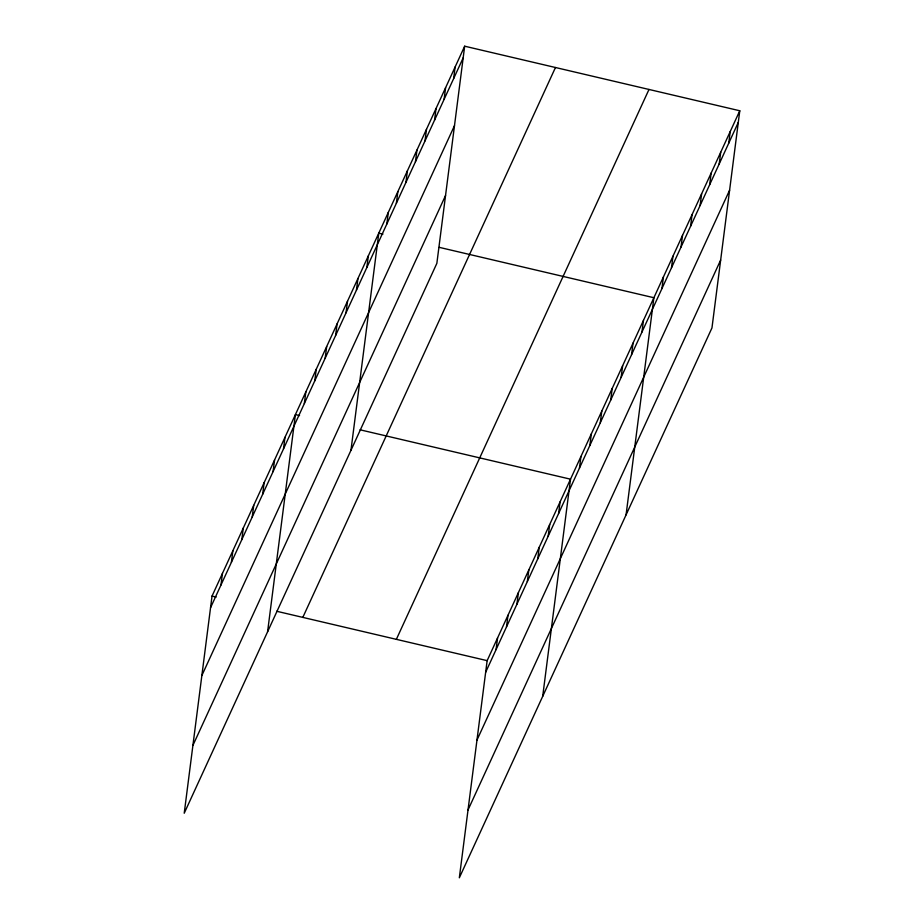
<?xml version="1.0" encoding="UTF-8"?>
<svg xmlns="http://www.w3.org/2000/svg" width="924" height="924" viewBox="0 0 924 924"><rect width="100%" height="100%" fill="white"/><g stroke="black" fill="none" stroke-linecap="round" stroke-linejoin="round"><path stroke-width="1.39" d="M464.668 46.2L212.035 596.084L184.222 813.236L436.856 263.352L464.668 46.2L739.778 110.765L711.965 327.916L459.332 877.8L487.144 660.648L739.778 110.765M220.975 585.019L222.453 573.4M231.393 562.335L232.883 550.716M241.811 539.651L243.301 528.031M252.229 516.966L253.719 505.359M262.659 494.294L264.137 482.674M273.077 471.61L274.567 459.99M283.495 448.925L284.985 437.306M267.59 631.773L295.403 414.622L299.538 415.592M304.343 403.557L305.832 391.938M314.761 380.873L316.251 369.253M325.179 358.189L326.669 346.569M335.608 335.504L337.087 323.897M346.026 312.832L347.516 301.212M356.445 290.148L357.934 278.528M366.863 267.463L368.353 255.844M350.958 450.311L378.782 233.16L382.906 234.13M386.833 224.001L388.323 212.393M396.373 203.234L397.863 191.615M405.925 182.455L407.403 170.836M415.465 161.688L416.955 150.069M425.005 140.91L426.495 129.291M434.557 120.143L436.036 108.524M444.098 99.365L445.587 87.745M453.638 78.586L455.128 66.978M496.072 649.584L497.562 637.964M506.502 626.899L507.992 615.28M516.92 604.215L518.41 592.596M527.338 581.531L528.828 569.912M537.768 558.847L539.246 547.227M548.186 536.163L549.676 524.555M558.604 513.49L560.094 501.871M542.7 696.338L570.512 479.186L360.06 429.799M579.452 468.122L580.942 456.502M589.87 445.437L591.36 433.818M600.288 422.753L601.778 411.134M610.706 400.069L612.196 388.45M621.136 377.385L622.626 365.765M631.554 354.701L633.044 343.093M641.972 332.028L643.462 320.409M626.068 514.876L653.88 297.724L439.304 247.366M661.942 288.565L663.432 276.946M671.482 267.787L672.972 256.179M681.034 247.02L682.513 235.401M690.574 226.241L692.064 214.622M700.115 205.475L701.605 193.855M709.667 184.696L711.145 173.077M719.207 163.929L720.697 152.31M728.747 143.151L730.237 131.531M210.545 607.703L463.19 57.819M201.859 675.525L454.493 125.641M192.908 745.414L445.541 195.53M302.818 617.394L555.463 67.51M396.361 639.339L648.995 89.455M485.654 672.268L738.299 122.384M476.969 740.089L729.602 190.205M468.018 809.978L720.651 260.083M212.035 596.084L216.158 597.054M276.692 611.261L487.144 660.648"/></g></svg>
